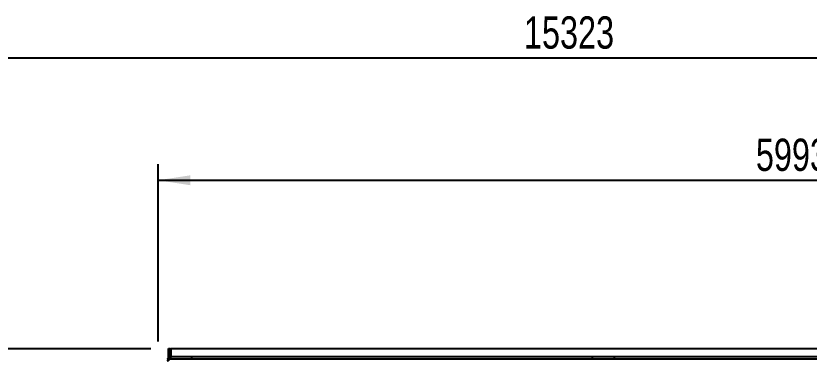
# Model space of a CAD drawing. Header units: millimetres. Extents: x 1293 to 41893, y 1011 to 26911.
# Drawn here: x 9881 to 12335, y 15994 to 17057 of the extents above; entities that cross this region are included whole.
import ezdxf

# ---------------------------------------------------------------- set-up
doc = ezdxf.new("R2010")
doc.units = ezdxf.units.MM
doc.header["$LTSCALE"] = 50
doc.layers.add('CAPA_1', color=7, linetype='Continuous')
doc.styles.add('SLDTEXTSTYLE0', font='TXT', dxfattribs={"width": 0.75})
doc.dimstyles.new('SLDDIMSTYLE0', dxfattribs={"dimtxt": 100, "dimasz": 100, "dimexe": 0, "dimexo": 0.0625, "dimgap": 25, "dimtad": 2, "dimdec": 0, "dimlfac": 1.5, "dimrnd": 1e-09, "dimzin": 12, "dimdsep": 46, "dimtxsty": 'SLDTEXTSTYLE0', "dimsah": 1, "dimcen": 0.09, "dimadec": 0, "dimazin": 3, "dimtfac": 1, "dimtdec": 0, "dimtofl": 0, "dimtmove": 0, "dimatfit": 3, "dimfxl": 1, "dimfrac": 2, "dimtolj": 1, "dimtzin": 12, "dimarcsym": 0})

# ---------------------------------------------------------------- blocks, each defined once
blk = doc.blocks.new('_D_18')
at = {"layer": 'CAPA_1', "transparency": 16777216}
for p, q in [((6530.1, 15837.7), (6530.1, 16976.5)), ((16745.2, 15322.4), (16745.2, 16976.5)), ((6530.1, 16926.5), (16745.2, 16926.5))]:
    blk.add_line(p, q, dxfattribs=at)
for points in [[(6530.1, 16926.5), (6630.1, 16911.1), (6630.1, 16941.9)], [(16745.2, 16926.5), (16645.2, 16941.9), (16645.2, 16911.1)]]:
    blk.add_solid(points, dxfattribs=at)
at = {"layer": 'CAPA_1', "transparency": 16777216, "insert": (11452.9, 17055.4), "char_height": 100, "attachment_point": 1, "style": 'SLDTEXTSTYLE0'}
blk.add_mtext('15323', dxfattribs=at)
blk = doc.blocks.new('_D_21')
at = {"layer": 'CAPA_1', "transparency": 16777216}
for p, q in [((10298.2, 16026), (5182, 16026)), ((5232, 13181.4), (5232, 16026)), ((7563.6, 13181.4), (5182, 13181.4))]:
    blk.add_line(p, q, dxfattribs=at)
for points in [[(5232, 16026), (5216.6, 15926), (5247.4, 15926)], [(5232, 13181.4), (5247.4, 13281.4), (5216.6, 13281.4)]]:
    blk.add_solid(points, dxfattribs=at)
at = {"layer": 'CAPA_1', "transparency": 16777216, "insert": (5103.1, 14455.9), "char_height": 100, "attachment_point": 1, "rotation": 90, "style": 'SLDTEXTSTYLE0'}
blk.add_mtext('4267', dxfattribs=at)
blk = doc.blocks.new('_D_22')
at = {"layer": 'CAPA_1', "transparency": 16777216}
for p, q in [((10320.6, 16048.4), (10320.6, 16597.8)), ((14316.1, 16048.4), (14316.1, 16597.8)), ((10320.6, 16547.8), (14316.1, 16547.8))]:
    blk.add_line(p, q, dxfattribs=at)
for points in [[(10320.6, 16547.8), (10420.6, 16532.4), (10420.6, 16563.1)], [(14316.1, 16547.8), (14216.1, 16563.1), (14216.1, 16532.4)]]:
    blk.add_solid(points, dxfattribs=at)
at = {"layer": 'CAPA_1', "transparency": 16777216, "insert": (12170.6, 16676.7), "char_height": 100, "attachment_point": 1, "style": 'SLDTEXTSTYLE0'}
blk.add_mtext('5993', dxfattribs=at)

msp = doc.modelspace()

# ---------------------------------------------------------------- linework, layer by layer
at = {"color": 7, "linetype": 'Continuous', "lineweight": 25}
for p, q in [((10353.4468163, 16026.5285398), (10357.6801497, 16026.5285398)), ((10353.4468163, 15997.4285398), (10353.4468163, 16026.5285398)), ((10357.6801497, 15994.2452064), (10357.6801497, 16026.5285398)), ((10359.7121497, 16025.4507337), (10359.7121497, 16001.1396792)), ((13078.487483, 16025.9952064), (10361.7441497, 16025.9952064)), ((13085.7268163, 15994.2452064), (10357.0589169, 15994.2452064)), ((13082.551483, 16000.5952064), (10357.6801497, 16000.5952064)), ((10425.413483, 15994.2452064), (10425.413483, 16000.5952064)), ((11665.082483, 15994.2452064), (11665.082483, 16000.5952064)), ((11732.8158163, 15994.2452064), (11732.8158163, 16000.5952064))]:
    msp.add_line(p, q, dxfattribs=at)
for centre, radius, start, end in [((10361.7441497, 16021.9312064), 4.064, 90, 180.0000198478), ((10349.213483, 15997.4285398), 8.4666667, 270, 0), ((10349.213483, 15997.4285398), 4.2333333, 270, 0), ((10361.7441497, 16004.6592064), 4.064, 180, 270.0000011239)]:
    msp.add_arc(centre, radius, start, end, dxfattribs=at)

# ---------------------------------------------------------------- dimensions: what is measured, and where the dimension line sits
at = {"layer": 'CAPA_1'}
for base, p1, p2, picture, middle in [((16745.1618891, 16926.5285398), (6530.1246702, 15774.167696), (16745.1618891, 15258.8741626), '_D_18', (11637.6432797, 16926.5285398)), ((14316.143483, 16547.7634925), (10320.643483, 15984.8978731), (14316.143483, 15984.8978731), '_D_22', (12318.393483, 16547.7634925))]:
    dim = msp.add_linear_dim(base=base, p1=p1, p2=p2, dimstyle='SLDDIMSTYLE0', dxfattribs=at)
    dim.commit()
    dim.dimension.update_dxf_attribs({"geometry": picture, "text_midpoint": middle, "dimtype": 160})
dim = msp.add_linear_dim(base=(5231.996674, 16025.9952064), p1=(7627.0741497, 13181.4232064), p2=(10361.7441497, 16025.9952064), angle=90, dimstyle='SLDDIMSTYLE0', dxfattribs=at)
dim.commit()
dim.dimension.update_dxf_attribs({"geometry": '_D_21', "text_midpoint": (5231.996674, 14603.7092064), "dimtype": 160})

doc.saveas('drawing.dxf')
